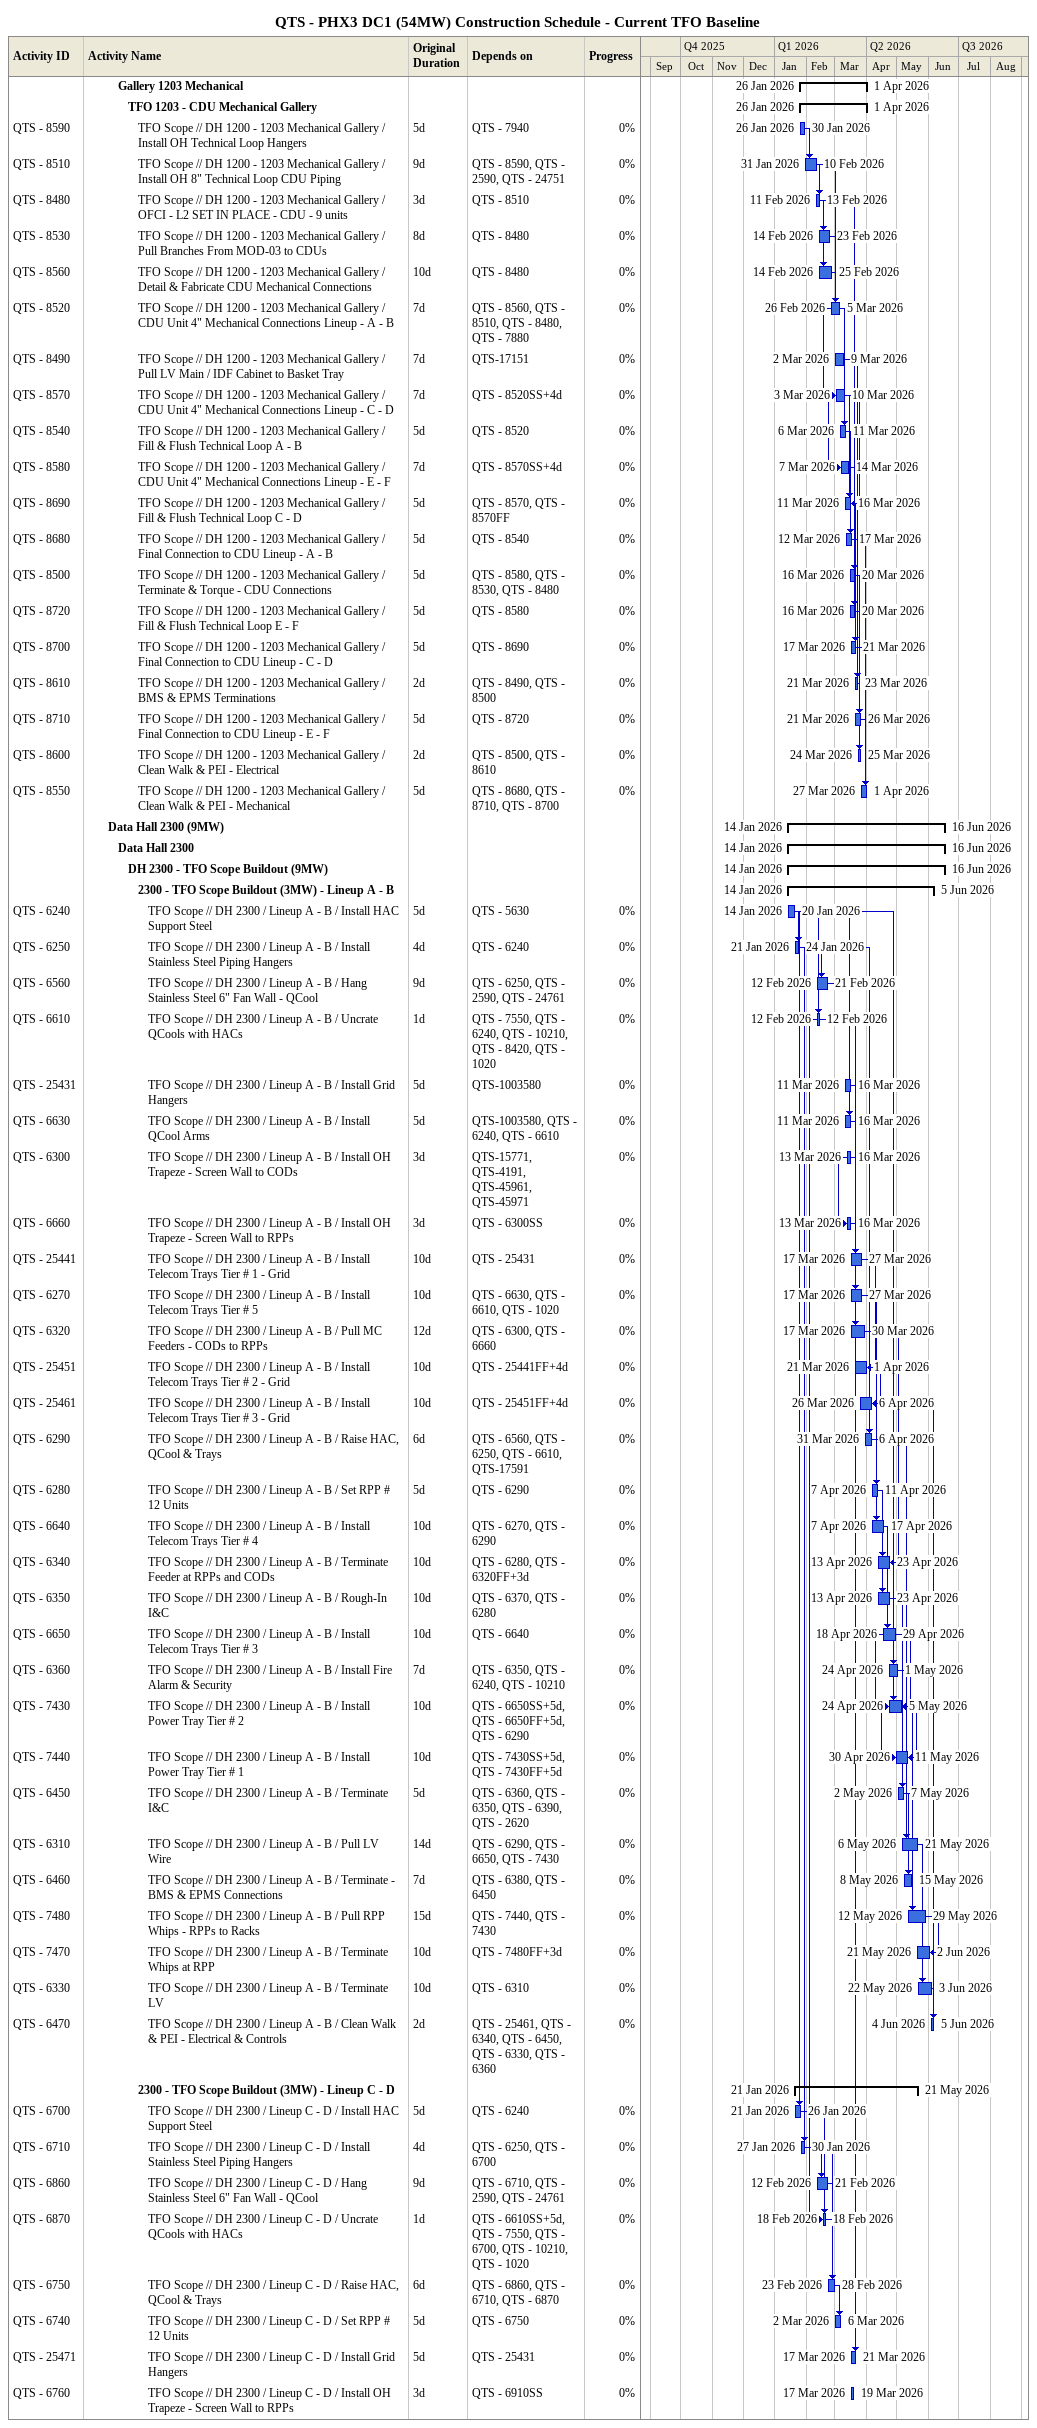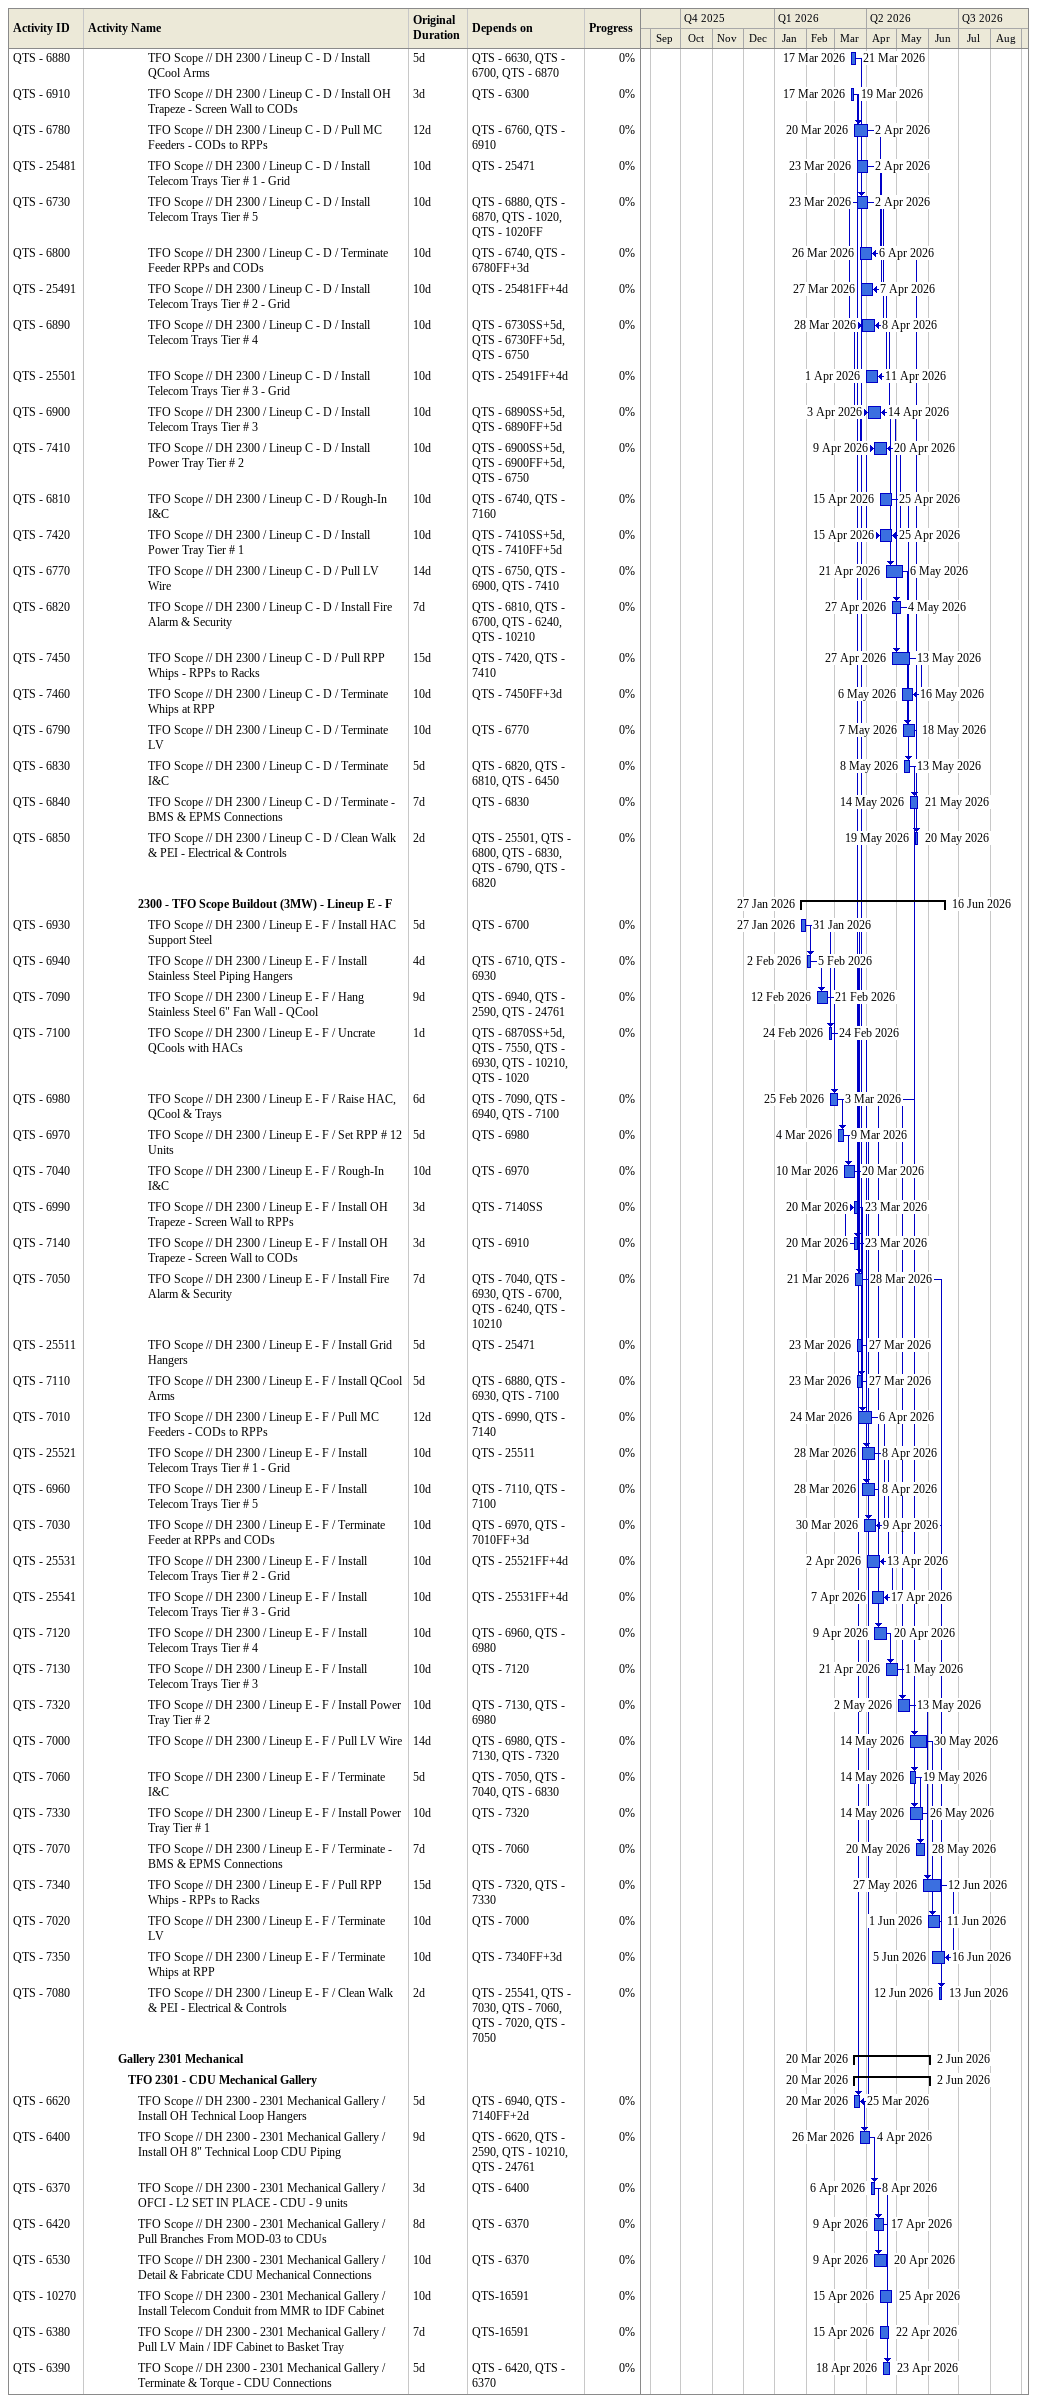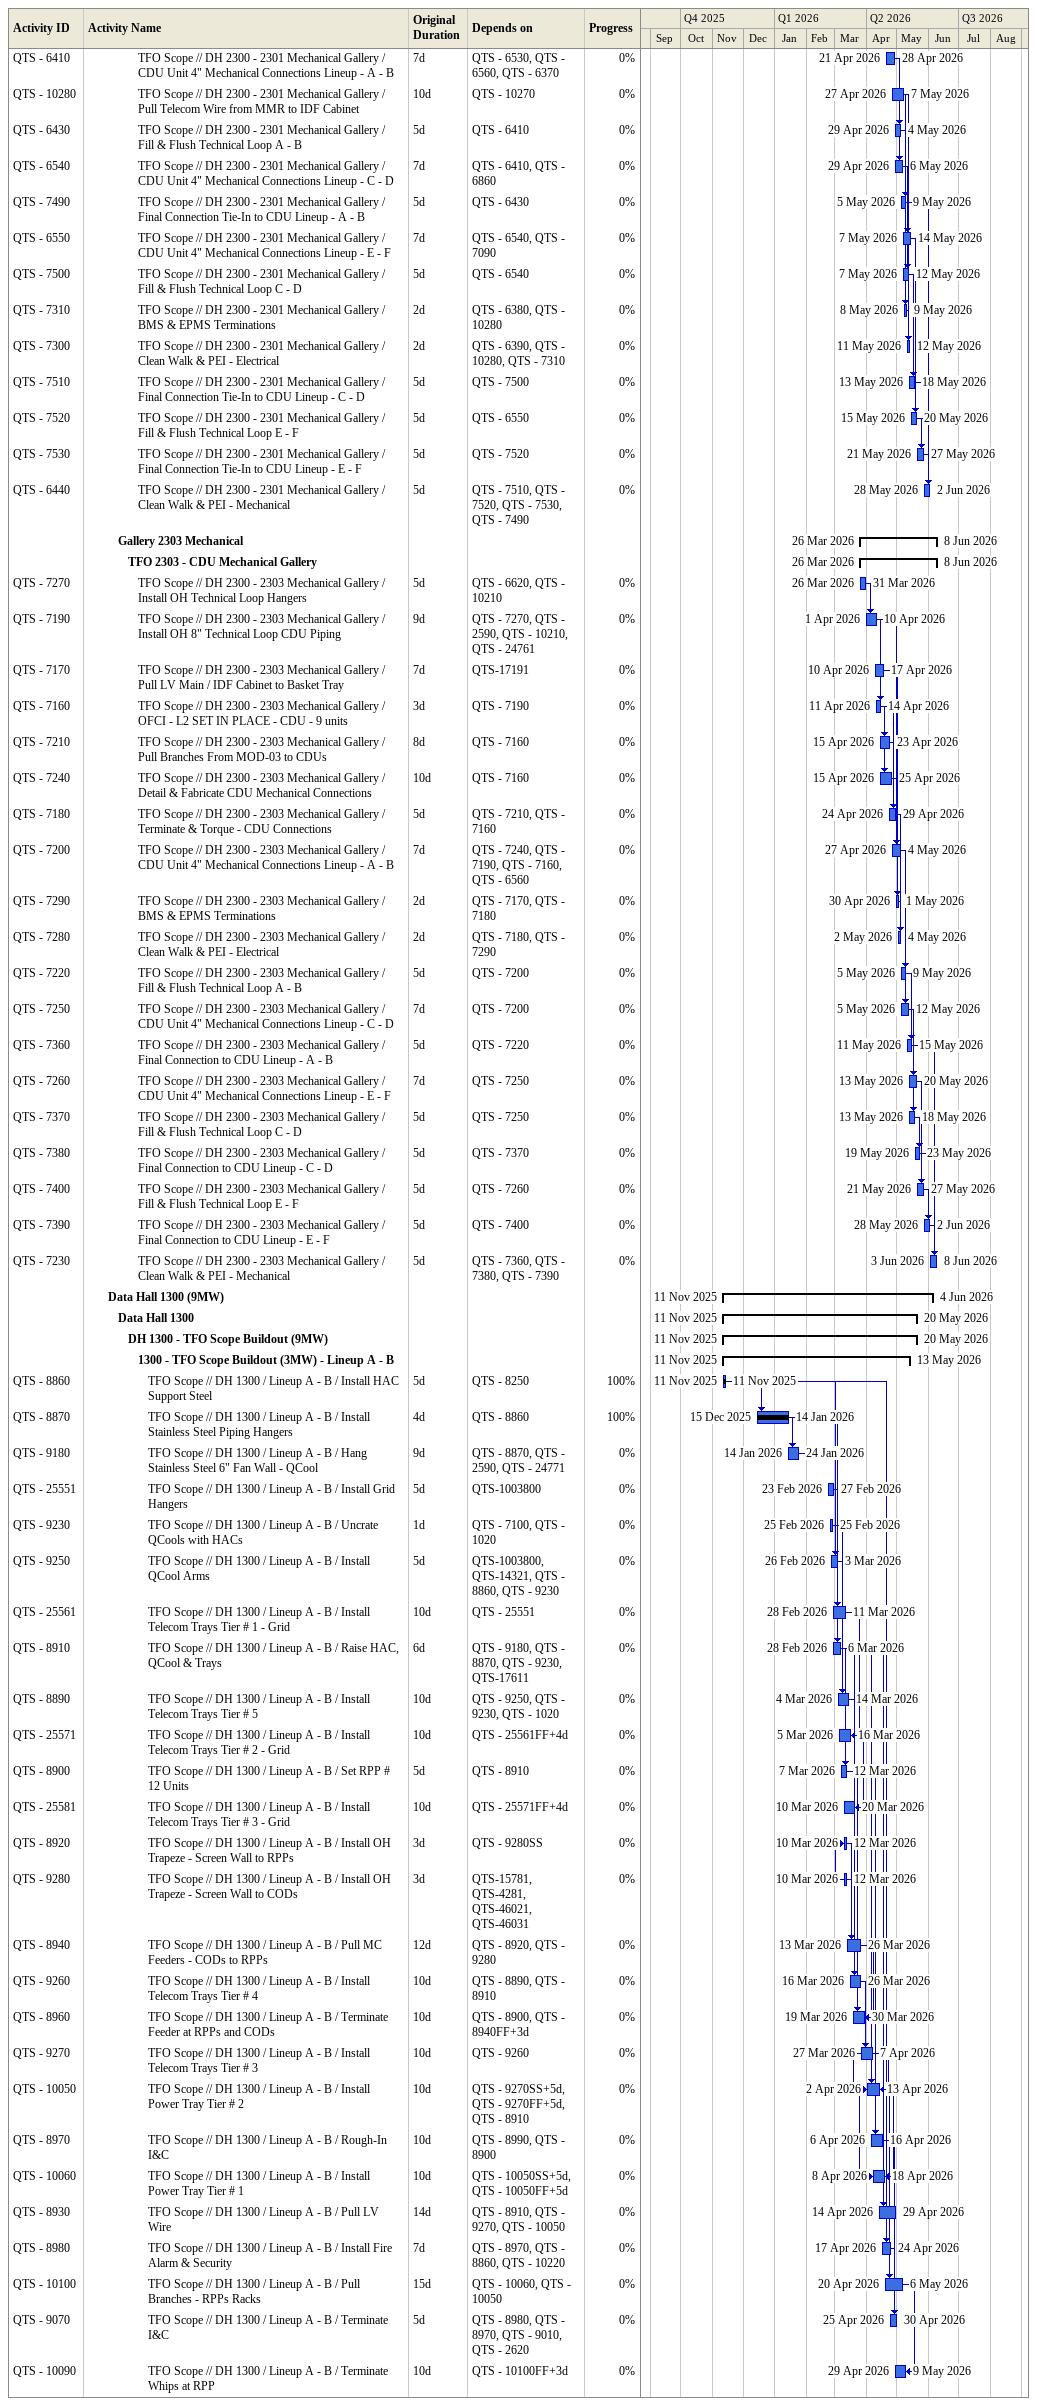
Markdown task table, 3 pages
QTS - PHX3 DC1 (54MW) Construction Schedule - Current TFO Baseline

| ID | Level | Task | Original duration | Start | Finish | Predecessors | % complete |
|---|---|---|---|---|---|---|---|
|  | 4 | **Gallery 1203 Mechanical** |  | 2026-01-26 | 2026-04-01 |  |  |
|  | 5 | **TFO 1203 - CDU Mechanical Gallery** |  | 2026-01-26 | 2026-04-01 |  |  |
| QTS - 8590 | 6 | TFO Scope // DH 1200 - 1203 Mechanical Gallery / Install OH Technical Loop Hangers | 5d | 2026-01-26 | 2026-01-30 | QTS - 7940 | 0 |
| QTS - 8510 | 6 | TFO Scope // DH 1200 - 1203 Mechanical Gallery / Install OH 8" Technical Loop CDU Piping | 9d | 2026-01-31 | 2026-02-10 | QTS - 8590, QTS - 2590, QTS - 24751 | 0 |
| QTS - 8480 | 6 | TFO Scope // DH 1200 - 1203 Mechanical Gallery / OFCI - L2 SET IN PLACE - CDU - 9 units | 3d | 2026-02-11 | 2026-02-13 | QTS - 8510 | 0 |
| QTS - 8530 | 6 | TFO Scope // DH 1200 - 1203 Mechanical Gallery / Pull Branches From MOD-03 to CDUs | 8d | 2026-02-14 | 2026-02-23 | QTS - 8480 | 0 |
| QTS - 8560 | 6 | TFO Scope // DH 1200 - 1203 Mechanical Gallery / Detail & Fabricate CDU Mechanical Connections | 10d | 2026-02-14 | 2026-02-25 | QTS - 8480 | 0 |
| QTS - 8520 | 6 | TFO Scope // DH 1200 - 1203 Mechanical Gallery / CDU Unit 4" Mechanical Connections Lineup - A - B | 7d | 2026-02-26 | 2026-03-05 | QTS - 8560, QTS - 8510, QTS - 8480, QTS - 7880 | 0 |
| QTS - 8490 | 6 | TFO Scope // DH 1200 - 1203 Mechanical Gallery / Pull LV Main / IDF Cabinet to Basket Tray | 7d | 2026-03-02 | 2026-03-09 | QTS-17151 | 0 |
| QTS - 8570 | 6 | TFO Scope // DH 1200 - 1203 Mechanical Gallery / CDU Unit 4" Mechanical Connections Lineup - C - D | 7d | 2026-03-03 | 2026-03-10 | QTS - 8520SS+4d | 0 |
| QTS - 8540 | 6 | TFO Scope // DH 1200 - 1203 Mechanical Gallery / Fill & Flush Technical Loop A - B | 5d | 2026-03-06 | 2026-03-11 | QTS - 8520 | 0 |
| QTS - 8580 | 6 | TFO Scope // DH 1200 - 1203 Mechanical Gallery / CDU Unit 4" Mechanical Connections Lineup - E - F | 7d | 2026-03-07 | 2026-03-14 | QTS - 8570SS+4d | 0 |
| QTS - 8690 | 6 | TFO Scope // DH 1200 - 1203 Mechanical Gallery / Fill & Flush Technical Loop C - D | 5d | 2026-03-11 | 2026-03-16 | QTS - 8570, QTS - 8570FF | 0 |
| QTS - 8680 | 6 | TFO Scope // DH 1200 - 1203 Mechanical Gallery / Final Connection to CDU Lineup - A - B | 5d | 2026-03-12 | 2026-03-17 | QTS - 8540 | 0 |
| QTS - 8500 | 6 | TFO Scope // DH 1200 - 1203 Mechanical Gallery / Terminate & Torque - CDU Connections | 5d | 2026-03-16 | 2026-03-20 | QTS - 8580, QTS - 8530, QTS - 8480 | 0 |
| QTS - 8720 | 6 | TFO Scope // DH 1200 - 1203 Mechanical Gallery / Fill & Flush Technical Loop E - F | 5d | 2026-03-16 | 2026-03-20 | QTS - 8580 | 0 |
| QTS - 8700 | 6 | TFO Scope // DH 1200 - 1203 Mechanical Gallery / Final Connection to CDU Lineup - C - D | 5d | 2026-03-17 | 2026-03-21 | QTS - 8690 | 0 |
| QTS - 8610 | 6 | TFO Scope // DH 1200 - 1203 Mechanical Gallery / BMS & EPMS Terminations | 2d | 2026-03-21 | 2026-03-23 | QTS - 8490, QTS - 8500 | 0 |
| QTS - 8710 | 6 | TFO Scope // DH 1200 - 1203 Mechanical Gallery / Final Connection to CDU Lineup - E - F | 5d | 2026-03-21 | 2026-03-26 | QTS - 8720 | 0 |
| QTS - 8600 | 6 | TFO Scope // DH 1200 - 1203 Mechanical Gallery / Clean Walk & PEI - Electrical | 2d | 2026-03-24 | 2026-03-25 | QTS - 8500, QTS - 8610 | 0 |
| QTS - 8550 | 6 | TFO Scope // DH 1200 - 1203 Mechanical Gallery / Clean Walk & PEI - Mechanical | 5d | 2026-03-27 | 2026-04-01 | QTS - 8680, QTS - 8710, QTS - 8700 | 0 |
|  | 3 | **Data Hall 2300 (9MW)** |  | 2026-01-14 | 2026-06-16 |  |  |
|  | 4 | **Data Hall 2300** |  | 2026-01-14 | 2026-06-16 |  |  |
|  | 5 | **DH 2300 - TFO Scope Buildout (9MW)** |  | 2026-01-14 | 2026-06-16 |  |  |
|  | 6 | **2300 - TFO Scope Buildout (3MW) - Lineup A - B** |  | 2026-01-14 | 2026-06-05 |  |  |
| QTS - 6240 | 7 | TFO Scope // DH 2300 / Lineup A - B / Install HAC Support Steel | 5d | 2026-01-14 | 2026-01-20 | QTS - 5630 | 0 |
| QTS - 6250 | 7 | TFO Scope // DH 2300 / Lineup A - B / Install Stainless Steel Piping Hangers | 4d | 2026-01-21 | 2026-01-24 | QTS - 6240 | 0 |
| QTS - 6560 | 7 | TFO Scope // DH 2300 / Lineup A - B / Hang Stainless Steel 6" Fan Wall - QCool | 9d | 2026-02-12 | 2026-02-21 | QTS - 6250, QTS - 2590, QTS - 24761 | 0 |
| QTS - 6610 | 7 | TFO Scope // DH 2300 / Lineup A - B / Uncrate QCools with HACs | 1d | 2026-02-12 | 2026-02-12 | QTS - 7550, QTS - 6240, QTS - 10210, QTS - 8420, QTS - 1020 | 0 |
| QTS - 25431 | 7 | TFO Scope // DH 2300 / Lineup A - B / Install Grid Hangers | 5d | 2026-03-11 | 2026-03-16 | QTS-1003580 | 0 |
| QTS - 6630 | 7 | TFO Scope // DH 2300 / Lineup A - B / Install QCool Arms | 5d | 2026-03-11 | 2026-03-16 | QTS-1003580, QTS - 6240, QTS - 6610 | 0 |
| QTS - 6300 | 7 | TFO Scope // DH 2300 / Lineup A - B / Install OH Trapeze - Screen Wall to CODs | 3d | 2026-03-13 | 2026-03-16 | QTS-15771, QTS-4191, QTS-45961, QTS-45971 | 0 |
| QTS - 6660 | 7 | TFO Scope // DH 2300 / Lineup A - B / Install OH Trapeze - Screen Wall to RPPs | 3d | 2026-03-13 | 2026-03-16 | QTS - 6300SS | 0 |
| QTS - 25441 | 7 | TFO Scope // DH 2300 / Lineup A - B / Install Telecom Trays Tier # 1 - Grid | 10d | 2026-03-17 | 2026-03-27 | QTS - 25431 | 0 |
| QTS - 6270 | 7 | TFO Scope // DH 2300 / Lineup A - B / Install Telecom Trays Tier # 5 | 10d | 2026-03-17 | 2026-03-27 | QTS - 6630, QTS - 6610, QTS - 1020 | 0 |
| QTS - 6320 | 7 | TFO Scope // DH 2300 / Lineup A - B / Pull MC Feeders - CODs to RPPs | 12d | 2026-03-17 | 2026-03-30 | QTS - 6300, QTS - 6660 | 0 |
| QTS - 25451 | 7 | TFO Scope // DH 2300 / Lineup A - B / Install Telecom Trays Tier # 2 - Grid | 10d | 2026-03-21 | 2026-04-01 | QTS - 25441FF+4d | 0 |
| QTS - 25461 | 7 | TFO Scope // DH 2300 / Lineup A - B / Install Telecom Trays Tier # 3 - Grid | 10d | 2026-03-26 | 2026-04-06 | QTS - 25451FF+4d | 0 |
| QTS - 6290 | 7 | TFO Scope // DH 2300 / Lineup A - B / Raise HAC, QCool & Trays | 6d | 2026-03-31 | 2026-04-06 | QTS - 6560, QTS - 6250, QTS - 6610, QTS-17591 | 0 |
| QTS - 6280 | 7 | TFO Scope // DH 2300 / Lineup A - B / Set RPP # 12 Units | 5d | 2026-04-07 | 2026-04-11 | QTS - 6290 | 0 |
| QTS - 6640 | 7 | TFO Scope // DH 2300 / Lineup A - B / Install Telecom Trays Tier # 4 | 10d | 2026-04-07 | 2026-04-17 | QTS - 6270, QTS - 6290 | 0 |
| QTS - 6340 | 7 | TFO Scope // DH 2300 / Lineup A - B / Terminate Feeder at RPPs and CODs | 10d | 2026-04-13 | 2026-04-23 | QTS - 6280, QTS - 6320FF+3d | 0 |
| QTS - 6350 | 7 | TFO Scope // DH 2300 / Lineup A - B / Rough-In I&C | 10d | 2026-04-13 | 2026-04-23 | QTS - 6370, QTS - 6280 | 0 |
| QTS - 6650 | 7 | TFO Scope // DH 2300 / Lineup A - B / Install Telecom Trays Tier # 3 | 10d | 2026-04-18 | 2026-04-29 | QTS - 6640 | 0 |
| QTS - 6360 | 7 | TFO Scope // DH 2300 / Lineup A - B / Install Fire Alarm & Security | 7d | 2026-04-24 | 2026-05-01 | QTS - 6350, QTS - 6240, QTS - 10210 | 0 |
| QTS - 7430 | 7 | TFO Scope // DH 2300 / Lineup A - B / Install Power Tray Tier # 2 | 10d | 2026-04-24 | 2026-05-05 | QTS - 6650SS+5d, QTS - 6650FF+5d, QTS - 6290 | 0 |
| QTS - 7440 | 7 | TFO Scope // DH 2300 / Lineup A - B / Install Power Tray Tier # 1 | 10d | 2026-04-30 | 2026-05-11 | QTS - 7430SS+5d, QTS - 7430FF+5d | 0 |
| QTS - 6450 | 7 | TFO Scope // DH 2300 / Lineup A - B / Terminate I&C | 5d | 2026-05-02 | 2026-05-07 | QTS - 6360, QTS - 6350, QTS - 6390, QTS - 2620 | 0 |
| QTS - 6310 | 7 | TFO Scope // DH 2300 / Lineup A - B / Pull LV Wire | 14d | 2026-05-06 | 2026-05-21 | QTS - 6290, QTS - 6650, QTS - 7430 | 0 |
| QTS - 6460 | 7 | TFO Scope // DH 2300 / Lineup A - B / Terminate - BMS & EPMS Connections | 7d | 2026-05-08 | 2026-05-15 | QTS - 6380, QTS - 6450 | 0 |
| QTS - 7480 | 7 | TFO Scope // DH 2300 / Lineup A - B / Pull RPP Whips - RPPs to Racks | 15d | 2026-05-12 | 2026-05-29 | QTS - 7440, QTS - 7430 | 0 |
| QTS - 7470 | 7 | TFO Scope // DH 2300 / Lineup A - B / Terminate Whips at RPP | 10d | 2026-05-21 | 2026-06-02 | QTS - 7480FF+3d | 0 |
| QTS - 6330 | 7 | TFO Scope // DH 2300 / Lineup A - B / Terminate LV | 10d | 2026-05-22 | 2026-06-03 | QTS - 6310 | 0 |
| QTS - 6470 | 7 | TFO Scope // DH 2300 / Lineup A - B / Clean Walk & PEI - Electrical & Controls | 2d | 2026-06-04 | 2026-06-05 | QTS - 25461, QTS - 6340, QTS - 6450, QTS - 6330, QTS - 6360 | 0 |
|  | 6 | **2300 - TFO Scope Buildout (3MW) - Lineup C - D** |  | 2026-01-21 | 2026-05-21 |  |  |
| QTS - 6700 | 7 | TFO Scope // DH 2300 / Lineup C - D / Install HAC Support Steel | 5d | 2026-01-21 | 2026-01-26 | QTS - 6240 | 0 |
| QTS - 6710 | 7 | TFO Scope // DH 2300 / Lineup C - D / Install Stainless Steel Piping Hangers | 4d | 2026-01-27 | 2026-01-30 | QTS - 6250, QTS - 6700 | 0 |
| QTS - 6860 | 7 | TFO Scope // DH 2300 / Lineup C - D / Hang Stainless Steel 6" Fan Wall - QCool | 9d | 2026-02-12 | 2026-02-21 | QTS - 6710, QTS - 2590, QTS - 24761 | 0 |
| QTS - 6870 | 7 | TFO Scope // DH 2300 / Lineup C - D / Uncrate QCools with HACs | 1d | 2026-02-18 | 2026-02-18 | QTS - 6610SS+5d, QTS - 7550, QTS - 6700, QTS - 10210, QTS - 1020 | 0 |
| QTS - 6750 | 7 | TFO Scope // DH 2300 / Lineup C - D / Raise HAC, QCool & Trays | 6d | 2026-02-23 | 2026-02-28 | QTS - 6860, QTS - 6710, QTS - 6870 | 0 |
| QTS - 6740 | 7 | TFO Scope // DH 2300 / Lineup C - D / Set RPP # 12 Units | 5d | 2026-03-02 | 2026-03-06 | QTS - 6750 | 0 |
| QTS - 25471 | 7 | TFO Scope // DH 2300 / Lineup C - D / Install Grid Hangers | 5d | 2026-03-17 | 2026-03-21 | QTS - 25431 | 0 |
| QTS - 6760 | 7 | TFO Scope // DH 2300 / Lineup C - D / Install OH Trapeze - Screen Wall to RPPs | 3d | 2026-03-17 | 2026-03-19 | QTS - 6910SS | 0 |
| QTS - 6880 | 7 | TFO Scope // DH 2300 / Lineup C - D / Install QCool Arms | 5d | 2026-03-17 | 2026-03-21 | QTS - 6630, QTS - 6700, QTS - 6870 | 0 |
| QTS - 6910 | 7 | TFO Scope // DH 2300 / Lineup C - D / Install OH Trapeze - Screen Wall to CODs | 3d | 2026-03-17 | 2026-03-19 | QTS - 6300 | 0 |
| QTS - 6780 | 7 | TFO Scope // DH 2300 / Lineup C - D / Pull MC Feeders - CODs to RPPs | 12d | 2026-03-20 | 2026-04-02 | QTS - 6760, QTS - 6910 | 0 |
| QTS - 25481 | 7 | TFO Scope // DH 2300 / Lineup C - D / Install Telecom Trays Tier # 1 - Grid | 10d | 2026-03-23 | 2026-04-02 | QTS - 25471 | 0 |
| QTS - 6730 | 7 | TFO Scope // DH 2300 / Lineup C - D / Install Telecom Trays Tier # 5 | 10d | 2026-03-23 | 2026-04-02 | QTS - 6880, QTS - 6870, QTS - 1020, QTS - 1020FF | 0 |
| QTS - 6800 | 7 | TFO Scope // DH 2300 / Lineup C - D / Terminate Feeder RPPs and CODs | 10d | 2026-03-26 | 2026-04-06 | QTS - 6740, QTS - 6780FF+3d | 0 |
| QTS - 25491 | 7 | TFO Scope // DH 2300 / Lineup C - D / Install Telecom Trays Tier # 2 - Grid | 10d | 2026-03-27 | 2026-04-07 | QTS - 25481FF+4d | 0 |
| QTS - 6890 | 7 | TFO Scope // DH 2300 / Lineup C - D / Install Telecom Trays Tier # 4 | 10d | 2026-03-28 | 2026-04-08 | QTS - 6730SS+5d, QTS - 6730FF+5d, QTS - 6750 | 0 |
| QTS - 25501 | 7 | TFO Scope // DH 2300 / Lineup C - D / Install Telecom Trays Tier # 3 - Grid | 10d | 2026-04-01 | 2026-04-11 | QTS - 25491FF+4d | 0 |
| QTS - 6900 | 7 | TFO Scope // DH 2300 / Lineup C - D / Install Telecom Trays Tier # 3 | 10d | 2026-04-03 | 2026-04-14 | QTS - 6890SS+5d, QTS - 6890FF+5d | 0 |
| QTS - 7410 | 7 | TFO Scope // DH 2300 / Lineup C - D / Install Power Tray Tier # 2 | 10d | 2026-04-09 | 2026-04-20 | QTS - 6900SS+5d, QTS - 6900FF+5d, QTS - 6750 | 0 |
| QTS - 6810 | 7 | TFO Scope // DH 2300 / Lineup C - D / Rough-In I&C | 10d | 2026-04-15 | 2026-04-25 | QTS - 6740, QTS - 7160 | 0 |
| QTS - 7420 | 7 | TFO Scope // DH 2300 / Lineup C - D / Install Power Tray Tier # 1 | 10d | 2026-04-15 | 2026-04-25 | QTS - 7410SS+5d, QTS - 7410FF+5d | 0 |
| QTS - 6770 | 7 | TFO Scope // DH 2300 / Lineup C - D / Pull LV Wire | 14d | 2026-04-21 | 2026-05-06 | QTS - 6750, QTS - 6900, QTS - 7410 | 0 |
| QTS - 6820 | 7 | TFO Scope // DH 2300 / Lineup C - D / Install Fire Alarm & Security | 7d | 2026-04-27 | 2026-05-04 | QTS - 6810, QTS - 6700, QTS - 6240, QTS - 10210 | 0 |
| QTS - 7450 | 7 | TFO Scope // DH 2300 / Lineup C - D / Pull RPP Whips - RPPs to Racks | 15d | 2026-04-27 | 2026-05-13 | QTS - 7420, QTS - 7410 | 0 |
| QTS - 7460 | 7 | TFO Scope // DH 2300 / Lineup C - D / Terminate Whips at RPP | 10d | 2026-05-06 | 2026-05-16 | QTS - 7450FF+3d | 0 |
| QTS - 6790 | 7 | TFO Scope // DH 2300 / Lineup C - D / Terminate LV | 10d | 2026-05-07 | 2026-05-18 | QTS - 6770 | 0 |
| QTS - 6830 | 7 | TFO Scope // DH 2300 / Lineup C - D / Terminate I&C | 5d | 2026-05-08 | 2026-05-13 | QTS - 6820, QTS - 6810, QTS - 6450 | 0 |
| QTS - 6840 | 7 | TFO Scope // DH 2300 / Lineup C - D / Terminate - BMS & EPMS Connections | 7d | 2026-05-14 | 2026-05-21 | QTS - 6830 | 0 |
| QTS - 6850 | 7 | TFO Scope // DH 2300 / Lineup C - D / Clean Walk & PEI - Electrical & Controls | 2d | 2026-05-19 | 2026-05-20 | QTS - 25501, QTS - 6800, QTS - 6830, QTS - 6790, QTS - 6820 | 0 |
|  | 6 | **2300 - TFO Scope Buildout (3MW) - Lineup E - F** |  | 2026-01-27 | 2026-06-16 |  |  |
| QTS - 6930 | 7 | TFO Scope // DH 2300 / Lineup E - F / Install HAC Support Steel | 5d | 2026-01-27 | 2026-01-31 | QTS - 6700 | 0 |
| QTS - 6940 | 7 | TFO Scope // DH 2300 / Lineup E - F / Install Stainless Steel Piping Hangers | 4d | 2026-02-02 | 2026-02-05 | QTS - 6710, QTS - 6930 | 0 |
| QTS - 7090 | 7 | TFO Scope // DH 2300 / Lineup E - F / Hang Stainless Steel 6" Fan Wall - QCool | 9d | 2026-02-12 | 2026-02-21 | QTS - 6940, QTS - 2590, QTS - 24761 | 0 |
| QTS - 7100 | 7 | TFO Scope // DH 2300 / Lineup E - F / Uncrate QCools with HACs | 1d | 2026-02-24 | 2026-02-24 | QTS - 6870SS+5d, QTS - 7550, QTS - 6930, QTS - 10210, QTS - 1020 | 0 |
| QTS - 6980 | 7 | TFO Scope // DH 2300 / Lineup E - F / Raise HAC, QCool & Trays | 6d | 2026-02-25 | 2026-03-03 | QTS - 7090, QTS - 6940, QTS - 7100 | 0 |
| QTS - 6970 | 7 | TFO Scope // DH 2300 / Lineup E - F / Set RPP # 12 Units | 5d | 2026-03-04 | 2026-03-09 | QTS - 6980 | 0 |
| QTS - 7040 | 7 | TFO Scope // DH 2300 / Lineup E - F / Rough-In I&C | 10d | 2026-03-10 | 2026-03-20 | QTS - 6970 | 0 |
| QTS - 6990 | 7 | TFO Scope // DH 2300 / Lineup E - F / Install OH Trapeze - Screen Wall to RPPs | 3d | 2026-03-20 | 2026-03-23 | QTS - 7140SS | 0 |
| QTS - 7140 | 7 | TFO Scope // DH 2300 / Lineup E - F / Install OH Trapeze - Screen Wall to CODs | 3d | 2026-03-20 | 2026-03-23 | QTS - 6910 | 0 |
| QTS - 7050 | 7 | TFO Scope // DH 2300 / Lineup E - F / Install Fire Alarm & Security | 7d | 2026-03-21 | 2026-03-28 | QTS - 7040, QTS - 6930, QTS - 6700, QTS - 6240, QTS - 10210 | 0 |
| QTS - 25511 | 7 | TFO Scope // DH 2300 / Lineup E - F / Install Grid Hangers | 5d | 2026-03-23 | 2026-03-27 | QTS - 25471 | 0 |
| QTS - 7110 | 7 | TFO Scope // DH 2300 / Lineup E - F / Install QCool Arms | 5d | 2026-03-23 | 2026-03-27 | QTS - 6880, QTS - 6930, QTS - 7100 | 0 |
| QTS - 7010 | 7 | TFO Scope // DH 2300 / Lineup E - F / Pull MC Feeders - CODs to RPPs | 12d | 2026-03-24 | 2026-04-06 | QTS - 6990, QTS - 7140 | 0 |
| QTS - 25521 | 7 | TFO Scope // DH 2300 / Lineup E - F / Install Telecom Trays Tier # 1 - Grid | 10d | 2026-03-28 | 2026-04-08 | QTS - 25511 | 0 |
| QTS - 6960 | 7 | TFO Scope // DH 2300 / Lineup E - F / Install Telecom Trays Tier # 5 | 10d | 2026-03-28 | 2026-04-08 | QTS - 7110, QTS - 7100 | 0 |
| QTS - 7030 | 7 | TFO Scope // DH 2300 / Lineup E - F / Terminate Feeder at RPPs and CODs | 10d | 2026-03-30 | 2026-04-09 | QTS - 6970, QTS - 7010FF+3d | 0 |
| QTS - 25531 | 7 | TFO Scope // DH 2300 / Lineup E - F / Install Telecom Trays Tier # 2 - Grid | 10d | 2026-04-02 | 2026-04-13 | QTS - 25521FF+4d | 0 |
| QTS - 25541 | 7 | TFO Scope // DH 2300 / Lineup E - F / Install Telecom Trays Tier # 3 - Grid | 10d | 2026-04-07 | 2026-04-17 | QTS - 25531FF+4d | 0 |
| QTS - 7120 | 7 | TFO Scope // DH 2300 / Lineup E - F / Install Telecom Trays Tier # 4 | 10d | 2026-04-09 | 2026-04-20 | QTS - 6960, QTS - 6980 | 0 |
| QTS - 7130 | 7 | TFO Scope // DH 2300 / Lineup E - F / Install Telecom Trays Tier # 3 | 10d | 2026-04-21 | 2026-05-01 | QTS - 7120 | 0 |
| QTS - 7320 | 7 | TFO Scope // DH 2300 / Lineup E - F / Install Power Tray Tier # 2 | 10d | 2026-05-02 | 2026-05-13 | QTS - 7130, QTS - 6980 | 0 |
| QTS - 7000 | 7 | TFO Scope // DH 2300 / Lineup E - F / Pull LV Wire | 14d | 2026-05-14 | 2026-05-30 | QTS - 6980, QTS - 7130, QTS - 7320 | 0 |
| QTS - 7060 | 7 | TFO Scope // DH 2300 / Lineup E - F / Terminate I&C | 5d | 2026-05-14 | 2026-05-19 | QTS - 7050, QTS - 7040, QTS - 6830 | 0 |
| QTS - 7330 | 7 | TFO Scope // DH 2300 / Lineup E - F / Install Power Tray Tier # 1 | 10d | 2026-05-14 | 2026-05-26 | QTS - 7320 | 0 |
| QTS - 7070 | 7 | TFO Scope // DH 2300 / Lineup E - F / Terminate - BMS & EPMS Connections | 7d | 2026-05-20 | 2026-05-28 | QTS - 7060 | 0 |
| QTS - 7340 | 7 | TFO Scope // DH 2300 / Lineup E - F / Pull RPP Whips - RPPs to Racks | 15d | 2026-05-27 | 2026-06-12 | QTS - 7320, QTS - 7330 | 0 |
| QTS - 7020 | 7 | TFO Scope // DH 2300 / Lineup E - F / Terminate LV | 10d | 2026-06-01 | 2026-06-11 | QTS - 7000 | 0 |
| QTS - 7350 | 7 | TFO Scope // DH 2300 / Lineup E - F / Terminate Whips at RPP | 10d | 2026-06-05 | 2026-06-16 | QTS - 7340FF+3d | 0 |
| QTS - 7080 | 7 | TFO Scope // DH 2300 / Lineup E - F / Clean Walk & PEI - Electrical & Controls | 2d | 2026-06-12 | 2026-06-13 | QTS - 25541, QTS - 7030, QTS - 7060, QTS - 7020, QTS - 7050 | 0 |
|  | 4 | **Gallery 2301 Mechanical** |  | 2026-03-20 | 2026-06-02 |  |  |
|  | 5 | **TFO 2301 - CDU Mechanical Gallery** |  | 2026-03-20 | 2026-06-02 |  |  |
| QTS - 6620 | 6 | TFO Scope // DH 2300 - 2301 Mechanical Gallery / Install OH Technical Loop Hangers | 5d | 2026-03-20 | 2026-03-25 | QTS - 6940, QTS - 7140FF+2d | 0 |
| QTS - 6400 | 6 | TFO Scope // DH 2300 - 2301 Mechanical Gallery / Install OH 8" Technical Loop CDU Piping | 9d | 2026-03-26 | 2026-04-04 | QTS - 6620, QTS - 2590, QTS - 10210, QTS - 24761 | 0 |
| QTS - 6370 | 6 | TFO Scope // DH 2300 - 2301 Mechanical Gallery / OFCI - L2 SET IN PLACE - CDU - 9 units | 3d | 2026-04-06 | 2026-04-08 | QTS - 6400 | 0 |
| QTS - 6420 | 6 | TFO Scope // DH 2300 - 2301 Mechanical Gallery / Pull Branches From MOD-03 to CDUs | 8d | 2026-04-09 | 2026-04-17 | QTS - 6370 | 0 |
| QTS - 6530 | 6 | TFO Scope // DH 2300 - 2301 Mechanical Gallery / Detail & Fabricate CDU Mechanical Connections | 10d | 2026-04-09 | 2026-04-20 | QTS - 6370 | 0 |
| QTS - 10270 | 6 | TFO Scope // DH 2300 - 2301 Mechanical Gallery / Install Telecom Conduit from MMR to IDF Cabinet | 10d | 2026-04-15 | 2026-04-25 | QTS-16591 | 0 |
| QTS - 6380 | 6 | TFO Scope // DH 2300 - 2301 Mechanical Gallery / Pull LV Main / IDF Cabinet to Basket Tray | 7d | 2026-04-15 | 2026-04-22 | QTS-16591 | 0 |
| QTS - 6390 | 6 | TFO Scope // DH 2300 - 2301 Mechanical Gallery / Terminate & Torque - CDU Connections | 5d | 2026-04-18 | 2026-04-23 | QTS - 6420, QTS - 6370 | 0 |
| QTS - 6410 | 6 | TFO Scope // DH 2300 - 2301 Mechanical Gallery / CDU Unit 4" Mechanical Connections Lineup - A - B | 7d | 2026-04-21 | 2026-04-28 | QTS - 6530, QTS - 6560, QTS - 6370 | 0 |
| QTS - 10280 | 6 | TFO Scope // DH 2300 - 2301 Mechanical Gallery / Pull Telecom Wire from MMR to IDF Cabinet | 10d | 2026-04-27 | 2026-05-07 | QTS - 10270 | 0 |
| QTS - 6430 | 6 | TFO Scope // DH 2300 - 2301 Mechanical Gallery / Fill & Flush Technical Loop A - B | 5d | 2026-04-29 | 2026-05-04 | QTS - 6410 | 0 |
| QTS - 6540 | 6 | TFO Scope // DH 2300 - 2301 Mechanical Gallery / CDU Unit 4" Mechanical Connections Lineup - C - D | 7d | 2026-04-29 | 2026-05-06 | QTS - 6410, QTS - 6860 | 0 |
| QTS - 7490 | 6 | TFO Scope // DH 2300 - 2301 Mechanical Gallery / Final Connection Tie-In to CDU Lineup - A - B | 5d | 2026-05-05 | 2026-05-09 | QTS - 6430 | 0 |
| QTS - 6550 | 6 | TFO Scope // DH 2300 - 2301 Mechanical Gallery / CDU Unit 4" Mechanical Connections Lineup - E - F | 7d | 2026-05-07 | 2026-05-14 | QTS - 6540, QTS - 7090 | 0 |
| QTS - 7500 | 6 | TFO Scope // DH 2300 - 2301 Mechanical Gallery / Fill & Flush Technical Loop C - D | 5d | 2026-05-07 | 2026-05-12 | QTS - 6540 | 0 |
| QTS - 7310 | 6 | TFO Scope // DH 2300 - 2301 Mechanical Gallery / BMS & EPMS Terminations | 2d | 2026-05-08 | 2026-05-09 | QTS - 6380, QTS - 10280 | 0 |
| QTS - 7300 | 6 | TFO Scope // DH 2300 - 2301 Mechanical Gallery / Clean Walk & PEI - Electrical | 2d | 2026-05-11 | 2026-05-12 | QTS - 6390, QTS - 10280, QTS - 7310 | 0 |
| QTS - 7510 | 6 | TFO Scope // DH 2300 - 2301 Mechanical Gallery / Final Connection Tie-In to CDU Lineup - C - D | 5d | 2026-05-13 | 2026-05-18 | QTS - 7500 | 0 |
| QTS - 7520 | 6 | TFO Scope // DH 2300 - 2301 Mechanical Gallery / Fill & Flush Technical Loop E - F | 5d | 2026-05-15 | 2026-05-20 | QTS - 6550 | 0 |
| QTS - 7530 | 6 | TFO Scope // DH 2300 - 2301 Mechanical Gallery / Final Connection Tie-In to CDU Lineup - E - F | 5d | 2026-05-21 | 2026-05-27 | QTS - 7520 | 0 |
| QTS - 6440 | 6 | TFO Scope // DH 2300 - 2301 Mechanical Gallery / Clean Walk & PEI - Mechanical | 5d | 2026-05-28 | 2026-06-02 | QTS - 7510, QTS - 7520, QTS - 7530, QTS - 7490 | 0 |
|  | 4 | **Gallery 2303 Mechanical** |  | 2026-03-26 | 2026-06-08 |  |  |
|  | 5 | **TFO 2303 - CDU Mechanical Gallery** |  | 2026-03-26 | 2026-06-08 |  |  |
| QTS - 7270 | 6 | TFO Scope // DH 2300 - 2303 Mechanical Gallery / Install OH Technical Loop Hangers | 5d | 2026-03-26 | 2026-03-31 | QTS - 6620, QTS - 10210 | 0 |
| QTS - 7190 | 6 | TFO Scope // DH 2300 - 2303 Mechanical Gallery / Install OH 8" Technical Loop CDU Piping | 9d | 2026-04-01 | 2026-04-10 | QTS - 7270, QTS - 2590, QTS - 10210, QTS - 24761 | 0 |
| QTS - 7170 | 6 | TFO Scope // DH 2300 - 2303 Mechanical Gallery / Pull LV Main / IDF Cabinet to Basket Tray | 7d | 2026-04-10 | 2026-04-17 | QTS-17191 | 0 |
| QTS - 7160 | 6 | TFO Scope // DH 2300 - 2303 Mechanical Gallery / OFCI - L2 SET IN PLACE - CDU - 9 units | 3d | 2026-04-11 | 2026-04-14 | QTS - 7190 | 0 |
| QTS - 7210 | 6 | TFO Scope // DH 2300 - 2303 Mechanical Gallery / Pull Branches From MOD-03 to CDUs | 8d | 2026-04-15 | 2026-04-23 | QTS - 7160 | 0 |
| QTS - 7240 | 6 | TFO Scope // DH 2300 - 2303 Mechanical Gallery / Detail & Fabricate CDU Mechanical Connections | 10d | 2026-04-15 | 2026-04-25 | QTS - 7160 | 0 |
| QTS - 7180 | 6 | TFO Scope // DH 2300 - 2303 Mechanical Gallery / Terminate & Torque - CDU Connections | 5d | 2026-04-24 | 2026-04-29 | QTS - 7210, QTS - 7160 | 0 |
| QTS - 7200 | 6 | TFO Scope // DH 2300 - 2303 Mechanical Gallery / CDU Unit 4" Mechanical Connections Lineup - A - B | 7d | 2026-04-27 | 2026-05-04 | QTS - 7240, QTS - 7190, QTS - 7160, QTS - 6560 | 0 |
| QTS - 7290 | 6 | TFO Scope // DH 2300 - 2303 Mechanical Gallery / BMS & EPMS Terminations | 2d | 2026-04-30 | 2026-05-01 | QTS - 7170, QTS - 7180 | 0 |
| QTS - 7280 | 6 | TFO Scope // DH 2300 - 2303 Mechanical Gallery / Clean Walk & PEI - Electrical | 2d | 2026-05-02 | 2026-05-04 | QTS - 7180, QTS - 7290 | 0 |
| QTS - 7220 | 6 | TFO Scope // DH 2300 - 2303 Mechanical Gallery / Fill & Flush Technical Loop A - B | 5d | 2026-05-05 | 2026-05-09 | QTS - 7200 | 0 |
| QTS - 7250 | 6 | TFO Scope // DH 2300 - 2303 Mechanical Gallery / CDU Unit 4" Mechanical Connections Lineup - C - D | 7d | 2026-05-05 | 2026-05-12 | QTS - 7200 | 0 |
| QTS - 7360 | 6 | TFO Scope // DH 2300 - 2303 Mechanical Gallery / Final Connection to CDU Lineup - A - B | 5d | 2026-05-11 | 2026-05-15 | QTS - 7220 | 0 |
| QTS - 7260 | 6 | TFO Scope // DH 2300 - 2303 Mechanical Gallery / CDU Unit 4" Mechanical Connections Lineup - E - F | 7d | 2026-05-13 | 2026-05-20 | QTS - 7250 | 0 |
| QTS - 7370 | 6 | TFO Scope // DH 2300 - 2303 Mechanical Gallery / Fill & Flush Technical Loop C - D | 5d | 2026-05-13 | 2026-05-18 | QTS - 7250 | 0 |
| QTS - 7380 | 6 | TFO Scope // DH 2300 - 2303 Mechanical Gallery / Final Connection to CDU Lineup - C - D | 5d | 2026-05-19 | 2026-05-23 | QTS - 7370 | 0 |
| QTS - 7400 | 6 | TFO Scope // DH 2300 - 2303 Mechanical Gallery / Fill & Flush Technical Loop E - F | 5d | 2026-05-21 | 2026-05-27 | QTS - 7260 | 0 |
| QTS - 7390 | 6 | TFO Scope // DH 2300 - 2303 Mechanical Gallery / Final Connection to CDU Lineup - E - F | 5d | 2026-05-28 | 2026-06-02 | QTS - 7400 | 0 |
| QTS - 7230 | 6 | TFO Scope // DH 2300 - 2303 Mechanical Gallery / Clean Walk & PEI - Mechanical | 5d | 2026-06-03 | 2026-06-08 | QTS - 7360, QTS - 7380, QTS - 7390 | 0 |
|  | 3 | **Data Hall 1300 (9MW)** |  | 2025-11-11 | 2026-06-04 |  |  |
|  | 4 | **Data Hall 1300** |  | 2025-11-11 | 2026-05-20 |  |  |
|  | 5 | **DH 1300 - TFO Scope Buildout (9MW)** |  | 2025-11-11 | 2026-05-20 |  |  |
|  | 6 | **1300 - TFO Scope Buildout (3MW) - Lineup A - B** |  | 2025-11-11 | 2026-05-13 |  |  |
| QTS - 8860 | 7 | TFO Scope // DH 1300 / Lineup A - B / Install HAC Support Steel | 5d | 2025-11-11 | 2025-11-11 | QTS - 8250 | 100 |
| QTS - 8870 | 7 | TFO Scope // DH 1300 / Lineup A - B / Install Stainless Steel Piping Hangers | 4d | 2025-12-15 | 2026-01-14 | QTS - 8860 | 100 |
| QTS - 9180 | 7 | TFO Scope // DH 1300 / Lineup A - B / Hang Stainless Steel 6" Fan Wall - QCool | 9d | 2026-01-14 | 2026-01-24 | QTS - 8870, QTS - 2590, QTS - 24771 | 0 |
| QTS - 25551 | 7 | TFO Scope // DH 1300 / Lineup A - B / Install Grid Hangers | 5d | 2026-02-23 | 2026-02-27 | QTS-1003800 | 0 |
| QTS - 9230 | 7 | TFO Scope // DH 1300 / Lineup A - B / Uncrate QCools with HACs | 1d | 2026-02-25 | 2026-02-25 | QTS - 7100, QTS - 1020 | 0 |
| QTS - 9250 | 7 | TFO Scope // DH 1300 / Lineup A - B / Install QCool Arms | 5d | 2026-02-26 | 2026-03-03 | QTS-1003800, QTS-14321, QTS - 8860, QTS - 9230 | 0 |
| QTS - 25561 | 7 | TFO Scope // DH 1300 / Lineup A - B / Install Telecom Trays Tier # 1 - Grid | 10d | 2026-02-28 | 2026-03-11 | QTS - 25551 | 0 |
| QTS - 8910 | 7 | TFO Scope // DH 1300 / Lineup A - B / Raise HAC, QCool & Trays | 6d | 2026-02-28 | 2026-03-06 | QTS - 9180, QTS - 8870, QTS - 9230, QTS-17611 | 0 |
| QTS - 8890 | 7 | TFO Scope // DH 1300 / Lineup A - B / Install Telecom Trays Tier # 5 | 10d | 2026-03-04 | 2026-03-14 | QTS - 9250, QTS - 9230, QTS - 1020 | 0 |
| QTS - 25571 | 7 | TFO Scope // DH 1300 / Lineup A - B / Install Telecom Trays Tier # 2 - Grid | 10d | 2026-03-05 | 2026-03-16 | QTS - 25561FF+4d | 0 |
| QTS - 8900 | 7 | TFO Scope // DH 1300 / Lineup A - B / Set RPP # 12 Units | 5d | 2026-03-07 | 2026-03-12 | QTS - 8910 | 0 |
| QTS - 25581 | 7 | TFO Scope // DH 1300 / Lineup A - B / Install Telecom Trays Tier # 3 - Grid | 10d | 2026-03-10 | 2026-03-20 | QTS - 25571FF+4d | 0 |
| QTS - 8920 | 7 | TFO Scope // DH 1300 / Lineup A - B / Install OH Trapeze - Screen Wall to RPPs | 3d | 2026-03-10 | 2026-03-12 | QTS - 9280SS | 0 |
| QTS - 9280 | 7 | TFO Scope // DH 1300 / Lineup A - B / Install OH Trapeze - Screen Wall to CODs | 3d | 2026-03-10 | 2026-03-12 | QTS-15781, QTS-4281, QTS-46021, QTS-46031 | 0 |
| QTS - 8940 | 7 | TFO Scope // DH 1300 / Lineup A - B / Pull MC Feeders - CODs to RPPs | 12d | 2026-03-13 | 2026-03-26 | QTS - 8920, QTS - 9280 | 0 |
| QTS - 9260 | 7 | TFO Scope // DH 1300 / Lineup A - B / Install Telecom Trays Tier # 4 | 10d | 2026-03-16 | 2026-03-26 | QTS - 8890, QTS - 8910 | 0 |
| QTS - 8960 | 7 | TFO Scope // DH 1300 / Lineup A - B / Terminate Feeder at RPPs and CODs | 10d | 2026-03-19 | 2026-03-30 | QTS - 8900, QTS - 8940FF+3d | 0 |
| QTS - 9270 | 7 | TFO Scope // DH 1300 / Lineup A - B / Install Telecom Trays Tier # 3 | 10d | 2026-03-27 | 2026-04-07 | QTS - 9260 | 0 |
| QTS - 10050 | 7 | TFO Scope // DH 1300 / Lineup A - B / Install Power Tray Tier # 2 | 10d | 2026-04-02 | 2026-04-13 | QTS - 9270SS+5d, QTS - 9270FF+5d, QTS - 8910 | 0 |
| QTS - 8970 | 7 | TFO Scope // DH 1300 / Lineup A - B / Rough-In I&C | 10d | 2026-04-06 | 2026-04-16 | QTS - 8990, QTS - 8900 | 0 |
| QTS - 10060 | 7 | TFO Scope // DH 1300 / Lineup A - B / Install Power Tray Tier # 1 | 10d | 2026-04-08 | 2026-04-18 | QTS - 10050SS+5d, QTS - 10050FF+5d | 0 |
| QTS - 8930 | 7 | TFO Scope // DH 1300 / Lineup A - B / Pull LV Wire | 14d | 2026-04-14 | 2026-04-29 | QTS - 8910, QTS - 9270, QTS - 10050 | 0 |
| QTS - 8980 | 7 | TFO Scope // DH 1300 / Lineup A - B / Install Fire Alarm & Security | 7d | 2026-04-17 | 2026-04-24 | QTS - 8970, QTS - 8860, QTS - 10220 | 0 |
| QTS - 10100 | 7 | TFO Scope // DH 1300 / Lineup A - B / Pull Branches - RPPs Racks | 15d | 2026-04-20 | 2026-05-06 | QTS - 10060, QTS - 10050 | 0 |
| QTS - 9070 | 7 | TFO Scope // DH 1300 / Lineup A - B / Terminate I&C | 5d | 2026-04-25 | 2026-04-30 | QTS - 8980, QTS - 8970, QTS - 9010, QTS - 2620 | 0 |
| QTS - 10090 | 7 | TFO Scope // DH 1300 / Lineup A - B / Terminate Whips at RPP | 10d | 2026-04-29 | 2026-05-09 | QTS - 10100FF+3d | 0 |
